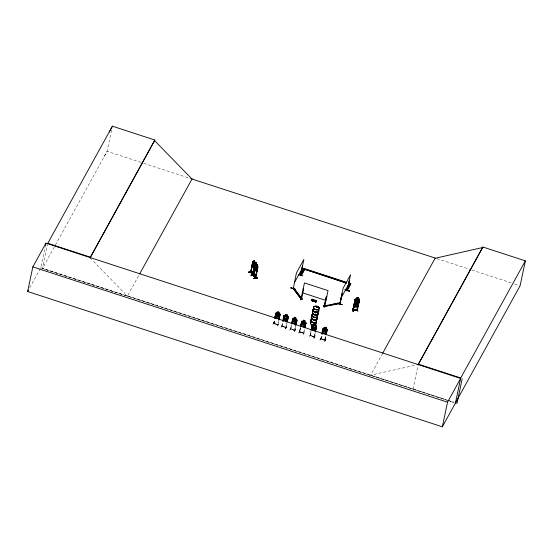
<?xml version="1.0" encoding="UTF-8"?>
<svg xmlns="http://www.w3.org/2000/svg" width="553" height="553" viewBox="0 0 553 553"><rect width="100%" height="100%" fill="white"/><g stroke="black" fill="none" stroke-linecap="round" stroke-linejoin="round"><path stroke-width="0.41" stroke-dasharray="2.77 2.07" d="M29.696 287.809L40.749 267.77L45.249 246.424M47.786 243.292L42.436 268.537L127.384 296.138L139.176 274.758M111.54 130.273L107.102 151.335L42.484 268.44L370.441 375.439L382.234 354.058M273.611 323.65L273.742 323.18L278.097 324.618L277.917 325.067L273.562 323.636L274.516 319.44M273.7 323.546L273.714 323.166M273.949 323.761L274.862 319.662M274.046 323.781L274.91 319.572M278.615 319.904L277.558 324.957L277.71 324.459M277.302 326.277L278.76 323.754M277.917 325.067L279.016 320.035M281.014 327.494L282.32 324.922M286.032 327.694L281.677 326.291L282.631 322.095M281.754 326.318C282.728 326.104 281.906 325.648 283.025 322.226M281.719 326.187L286.143 327.611L285.825 327.113L285.638 327.583L286.737 322.544M285.445 328.917L286.855 326.194L285.514 328.745M286.966 323.491L286.039 327.708L286.219 327.252M290.933 327.729L289.8 330.134M290.443 329.146L291.396 324.95M294.901 330.48L290.525 329.056L290.622 328.689M291.79 325.081L290.816 329.284L290.954 328.911L294.97 330.106L294.41 330.321M294.493 330.079L294.438 330.466L295.496 325.406M295.896 325.537L294.797 330.576L295.848 325.627M295.641 329.09L294.431 331.855M300.134 330.542L298.482 333.183L299.892 330.653M300.307 327.957L299.45 332.077L303.749 333.48M300.355 327.874L299.429 332.09M300.88 327.272L299.885 332.208M299.519 331.606L300.009 331.765L299.844 332.194M303.452 333.003L303.355 333.369L304.281 329.153M303.148 334.71L304.606 332.014M304.682 329.284L303.756 333.5L303.943 333.044M309.307 336.729L310.648 334.136M311.049 330.597L310.046 335.56L311.097 330.507M310.461 335.664L311.45 330.722M310.413 335.65L310.157 335.07M313.986 336.818L314.864 332.595M313.98 338.208C316.987 332.173 314.491 338.443 313.779 337.945M315.258 332.726L314.394 336.936L310.475 335.312M313.779 338.111L315.169 335.45M321.383 337.655L320.056 340.005M320.844 338.927L325.157 340.337L325.164 339.936L320.927 338.56L320.699 339.017L321.652 334.821M321.12 339.148L322.178 334.219M321.189 339.162L322.053 334.952M325.586 336.106L324.701 340.337L325.537 336.189M325.904 339.134L324.445 341.657L325.876 338.934M325.116 340.441L325.98 336.231M412.994 389.222L418.186 364.586L370.593 375.162L447.37 400.116M282.286 325.987L286.171 327.341M286.869 326.388L285.486 328.897M310.579 335.222L310.046 335.166M313.959 336.521L313.986 336.68M313.738 338.153L315.155 335.422M274.288 322.109L272.636 324.756L274.053 322.219M273.714 323.305L274.122 323.318M289.765 330.341L291.154 327.825M290.657 328.696L294.486 329.961M295.627 329.063L294.424 331.841M298.724 333.265L300.155 330.542M300.009 331.765L303.894 333.03M320.028 340.213L321.459 337.489L319.807 340.116M321.265 338.699L320.699 339.017M325.904 338.961L324.694 341.726M104.234 156.409L107.102 151.335L143.02 163.052M278.028 324.708L274.15 323.436M303.894 333.134L299.857 331.848M325.192 340.081L321.203 338.809M310.012 335.422L314.436 336.825M273.604 323.533L278.021 324.97M282.141 326.056L281.83 325.959M314.298 336.915L309.97 335.526M290.899 328.911L290.519 328.786M294.756 330.549L290.519 329.173M299.553 331.966L303.867 333.404M325.019 340.427L320.74 339.017M314.47 336.473L313.98 336.418M436.842 258.59L471.128 269.774M471.944 270.044L511.124 282.825M514.394 283.889L519.288 285.486M143.835 163.315L192.002 179.034M299.553 331.738L299.954 331.738M127.536 295.862L447.322 400.199M448.137 400.469L453.854 402.328M448.186 400.379L453.909 402.238M40.749 267.77L453.813 402.536M90.084 257.864L127.384 296.138M314.94 313.738A2.917 1.735 11.9 0 1 315.68 313.91"/><path stroke-width="0.83" d="M254.442 267.279L253.924 268.205L252.251 266.055L252.265 264.534M253.965 268.198L252.299 266.048L252.334 264.548M255.016 268.081L254.961 269.608C258.279 277.371 257.587 260.733 257.836 267.576L255.61 278.207L255.306 277.606M300.784 274.965C300.12 276.486 300.991 274.426 300.466 275.18M323.408 305.823L323.823 306.369L339.977 303.376L340.019 304.012L342.031 293.871L340.019 304.012L340.213 303.397L339.563 302.837L323.346 306.134L323.761 306.673L340.213 303.397M347.173 290.422L347.381 290.422M27.65 291.514L32.841 266.885L45.94 243.14L460.635 378.439L447.529 402.183L442.345 426.812L27.65 291.514L28.466 290.035M45.422 245.601L45.94 243.14M154.854 140.033L90.084 257.864L154.854 140.033L112.404 126.188L109.383 131.98M248.622 272.069L252.686 271.426M248.601 272.276L252.735 271.295L248.643 272.069M253.792 261.756L253.011 261.32L250.772 272.18L252.673 262.081L253.011 262.302L250.786 272.207L252.673 262.081M250.772 275.069L254.919 274.122M254.048 260.546L252.894 264.037L253.709 266.325L254.269 265.813L254.746 263.546L254.733 261.472L254.048 260.546L254.719 261.472L254.504 262.675L255.127 264.023M251.345 275.622L255.292 274.882M254.802 264.811L252.714 274.689L254.601 264.562L254.94 264.783L254.601 264.562M255.099 264.009L252.887 274.668C246.541 267.127 254.802 276.071 252.603 274.053M254.857 266.235L255.133 263.622L255.286 265.592L254.546 266.491L255.368 266.034M250.578 271.965L252.721 274.668L254.981 263.518L255.417 263.574L255.659 262.288L256.371 263.207L256.343 265.295M255.382 265.627L255.721 265.855L255.382 265.627L253.267 275.491L255.451 278.249L257.504 268.364M253.599 275.401L253.523 275.76L255.832 265.585M256.15 264.41L256.371 263.207L255.7 262.281M253.53 278.436C266.449 276.59 244.944 279.887 257.594 277.834M256.772 264.168L255.597 267.59L256.412 269.871L256.972 269.359M256.502 265.309L256.758 264.099L257.47 265.011L257.449 267.099L255.396 277.924M257.449 268.087L255.355 277.91M274.689 318.618L275.829 312.936L276.452 312.645L279.825 313.751L280.184 314.36L279.141 319.295M275.207 318.016C275.975 317.325 275.643 312.88 276.078 313.91M275.256 317.927L276.127 313.821M279.092 312.217L278.767 313.482L279.424 314.09L278.947 316.357L278.014 317.09L276.659 316.648L276.141 315.438L276.618 313.178L277.426 313.012L277.641 311.74L279.078 312.245M278.74 319.171L279.652 314.975L280.053 315.106L279.652 314.975M283.551 320.18L283.281 318.811L283.945 315.542L285.535 315.597L284.733 315.825L284.256 318.093L284.781 319.295L286.136 319.738L287.062 319.005L287.539 316.745L286.896 316.102L288.313 316.98M282.804 321.272L284.014 315.59M283.198 321.404L284.242 316.475L283.793 316.434L284.242 316.475M291.002 287.85C304.724 292.8 281.581 284.608 295.426 289.288M284.505 320.491L285.763 314.387L287.214 314.864L286.959 316.074M285.88 320.947L287.152 314.885M292.952 288.362L293.809 287.906L302.173 299.228L301.378 299.373L292.952 288.362L293.747 288.217L299.201 295.337M293.256 288.784L296.456 272.871L303.86 259.447L300.59 275.546M286.862 321.811L287.774 317.616L288.175 317.747L287.774 317.616M287.567 320.235L288.251 317.007M287.263 321.936L288.32 316.973M298.399 274.571L302.906 275.857M301.067 275.76L304.772 269.048L301.067 275.76L300.21 275.477L303.977 268.461L346.669 282.389M300.39 275.539L302.602 265.433L300.708 275.325M291.569 324.127L292.731 318.417L293.332 318.155L296.705 319.261L297.065 319.869L296.021 324.805M292.088 323.526L293.007 319.33L292.558 319.288L293.007 319.33M300.21 275.477L303.977 268.461M295.648 318.984L295.973 317.719C293.809 315.991 295.074 318.77 293.498 318.687L293.021 320.947L293.539 322.157L294.894 322.599L295.827 321.86L296.304 319.599L295.717 318.936M294.293 318.549L294.562 317.304M300.459 299.747L301.827 297.224L300.39 299.906M295.62 324.673L296.532 320.484L296.933 320.616L296.069 324.722M301.226 298.661L301.309 298.288L301.627 298.634M301.378 299.373L293.014 288.058M301.537 298.751L301.648 298.53M301.509 298.883L303.645 288.936L303.203 288.894L303.645 288.936M300.652 326.318L301.675 321.369L302.291 321.079L305.671 322.185L306.037 322.765L304.98 327.729M300.701 326.229L301.738 321.376M301.053 326.45L301.966 322.254L301.516 322.212L301.966 322.254M304.62 321.881L305.263 322.523L304.786 324.784L303.86 325.523L302.505 325.081L301.979 323.871L302.456 321.611L303.272 321.445L303.486 320.173L303.231 321.383M304.606 321.908L304.876 320.671M304.682 321.86L304.938 320.643L303.473 320.201M304.579 327.597L305.498 323.408L305.892 323.54L305.498 323.408M305.291 326.021L305.989 322.765M311.298 300.514L312.445 300.493L311.249 300.721L312.39 300.092L312.03 299.18L312.618 300.224L313.869 299.781L312.659 300.016M311.249 300.721L312.341 300.3L312.03 299.18M312.618 300.224L312.383 299.297M312.445 300.493L313.067 301.309L312.756 300.203L313.869 299.781M312.715 301.191L312.486 300.286M313.067 301.309L312.756 300.203M314.166 301.447L315.314 301.426L314.118 301.655L315.258 301.032L314.892 300.12L315.486 301.157L316.731 300.721L315.528 300.95M314.118 301.655L315.21 301.24L314.892 300.12M315.486 301.157L315.251 300.238M315.314 301.426L315.936 302.249L315.625 301.143L316.731 300.721M315.583 302.132L315.355 301.219M315.936 302.249L315.625 301.143M311.221 329.775L312.245 324.77L312.867 324.528L313.834 324.832L313.033 325.06L312.556 327.321L313.074 328.53L314.429 328.973L315.362 328.233L315.839 325.973L315.196 325.33L315.507 324.093L314.042 323.65L312.804 329.719M311.27 329.685L312.265 324.791M311.622 329.906L312.535 325.71L312.092 325.669L312.535 325.71M314.173 330.182L315.507 324.093M314.989 331.862L316.074 326.851L316.475 326.975L316.074 326.851M315.431 331.904L316.613 326.208L315.251 325.309M324.742 306.452L324.258 306.314L326.374 296.456L326.816 296.498L326.374 296.456M325.676 305.194L324.155 307.496M326.422 296.367L324.258 306.314L324.694 306.438M324.639 306.452L328.033 290.601L304.461 282.908L301.081 298.731M324.39 305.837L324.791 306.369L324.314 306.196M321.777 334.088L322.973 328.316L323.588 328.102L326.968 329.132L327.321 329.74L326.277 334.676M322.351 333.397C323.111 332.706 322.779 328.261 323.215 329.291M322.226 334.13L323.263 329.201M326.235 327.597L325.924 328.835L326.56 329.47L326.083 331.738L325.157 332.471L323.802 332.028L323.284 330.818L323.761 328.558L324.57 328.392C323.878 326 327.431 327.604 325.98 328.807M325.883 334.551C325.406 333.452 327.653 329.851 326.747 330.445M325.931 334.461L326.795 330.355M337.717 303.085L342.107 304.71L338.339 303.659M350.809 283.737L347.042 290.76L346.185 290.477L347.104 290.449L350.809 283.737L348.307 282.922M347.305 290.781L349.309 280.675L347.236 290.525M345.113 289.813L349.593 291.03M357.425 310.033L352.904 309.874L353.443 309.735M353.657 305.927L355.074 299.249L355.697 298.841L356.671 298.903L355.869 299.291L354.653 304.938L355.192 305.927L356.588 305.968L357.542 305.021L358.773 299.394L358.109 298.966L358.365 297.749M355.123 299.27L352.883 309.977L356.975 309.756M355.392 300.037L353.298 310.019L355.42 300.141L354.978 300.023L355.42 300.141M353.243 311.374L352.531 308.27L353.256 311.173M356.706 298.917L356.92 297.659L358.42 297.714L358.116 298.993L359.187 298.959L359.581 299.443L358.095 306.037L357.404 307.198M356.713 298.945L356.968 297.735M356.422 301.288L356.339 301.689L357.238 301.717L357.321 301.316M357.031 301.053L355.441 302.166L356.733 300.763L356.077 299.339L357.12 300.493L358.586 299.429L357.356 300.777C359.063 302.768 357.038 302.546 356.955 301.053M356.796 305L358.026 299.367L356.623 299.318L355.399 304.959L356.837 304.938L357.791 303.991M357.107 308.429L357.881 311.505M357.079 309.625C358.171 309.639 356.305 309.562 357.044 310.15L359.042 300.161L359.478 300.279L359.042 300.161M359.574 299.408L357.445 310.15L357.051 309.645M482.9 247.018L418.186 364.586L482.9 247.018L525.35 260.864L520.103 285.756L455.485 402.861M525.35 260.864L460.732 377.976L455.444 403.068L442.345 426.812M462.184 378.826L457.034 403.255L455.541 402.771M283.281 318.811L283.523 320.18M284.567 315.3L287.947 316.399M311.574 328.047L311.802 329.443L311.629 328.053M313.724 325.337L315.113 325.738M290.968 288.016L295.392 289.461M315.417 309.486L315.742 309.251L315.632 309.597M316.62 307.033L317.249 307.088L317.125 306.687M339.929 303.721L343.164 288.106L350.574 274.682L347.215 290.525M347.284 290.802L347.291 290.166M349.537 291.237L345.155 289.606M112.404 126.188L47.786 243.292L90.236 257.145M139.598 274.005L192.154 178.757M275.145 316.192L275.449 317.505L278.781 318.59L279.465 317.56M294.376 282.721L301.786 269.297M279.493 317.609L278.795 318.673L275.387 317.56L275.159 316.164M287.615 320.263L286.91 321.321L283.502 320.159M292.025 321.701L292.267 323.07L295.675 324.176L296.373 323.118M296.532 320.484L296.933 320.616M300.991 324.625L301.288 325.938L304.627 327.023M305.353 326.014L304.634 327.1L301.247 325.966M314.042 323.65L313.8 324.832M315.231 330.514L311.802 329.394C315.556 332.616 317.208 328.6 316.212 325.662L312.846 324.507L312.293 324.853M323.574 328.053L322.973 328.316M341.09 297.963L348.501 284.539M346.185 290.477L349.952 283.461L350.747 284.048M327.321 329.74L326.92 329.194M326.636 332.989L325.911 333.998L322.544 332.913L322.302 331.544L322.53 332.941L325.952 334.026L326.65 332.961M434.997 258.313L482.804 247.474M382.648 353.305L435.211 258.057L192.002 179.034L154.702 140.752M358.33 304.952L357.667 306.182L354.141 306.051L353.892 304.862M357.667 306.182L358.385 304.986M353.644 305.892L353.913 307.143L357.432 307.24L358.137 306.016M358.144 303.804L358.842 302.65M358.897 302.691L358.178 303.88L354.66 303.756L354.39 302.505L354.66 303.756M253.661 275.671L255.7 264.818L257.677 266.878M255.569 278.194L253.447 275.456L255.652 264.832L256.039 264.714M352.461 308.443L353.222 311.318M352.987 311.353L352.268 308.443M315.639 309.514L315.784 309.286M357.57 301.703L356.595 302.754L355.558 301.606L356.208 303.023L354.915 304.433L356.457 303.293C356.567 305.221 358.6 304.613 356.83 303.037L358.061 301.675L356.063 301.661M358.296 301.655L357.342 302.602L355.938 302.553L355.399 301.558M255.866 267.555L255.306 268.067L254.504 265.779M359.063 301.71L358.676 301.261L355.192 301.164L354.57 301.579M354.335 302.636L354.95 302.221L358.448 302.353L358.828 302.795M354.39 302.685L354.971 302.297M355.13 299.297L359.194 298.993M316.613 306.922L316.807 306.687M316.682 307.102L317.374 307.102M355.372 301.648L356.208 301.267M355.13 302.678L355.959 302.291M283.993 315.618L284.567 315.369M292.758 318.48L293.325 318.231M301.717 321.404L302.304 321.127M312.715 300.41L313.821 299.989M315.583 301.344L316.689 300.922M254.995 262.896L254.608 263.007L254.995 262.896L256.613 265.06M316.897 307.143L317.304 307.143M324.756 306.086L324.328 305.933M252.991 261.272L254.974 263.325M257.47 265.011L257.214 266.228M250.889 275.2L254.981 274.44M253.523 275.097L255.576 278.18M253.578 275.505L255.265 277.682M253.53 278.456L257.615 277.647M301.44 299.069L302.242 298.917M323.346 306.134L324.957 305.83M326.574 305.533L328.192 305.235M332.229 304.489L337.074 303.59M356.422 300.009L357.909 300.023L357.418 302.291M356.18 301.067L357.673 301.081M358.683 301.295L355.192 301.164M355.876 302.698L357.273 302.733M355.648 303.929L357.044 303.97M356.146 301.579L357.549 301.627M353.014 309.486L353.388 309.528M357.376 310.033L352.98 309.991M345.134 289.744L349.565 291.175M338.415 303.493L342.107 304.682L338.388 303.514M303.908 268.765L304.772 269.048M305.588 269.311L345.784 282.431M346.399 282.88L304.565 269.228L346.337 283.184M300.272 275.173L301.129 275.449M302.387 292.758L325.959 300.452M311.982 299.387L312.341 299.505M314.851 300.32L315.21 300.438M312.756 300.991L313.109 301.109M315.625 301.924L315.977 302.042M285.459 316.06L286.813 316.503M284.982 318.328L286.336 318.77M313.281 327.556L314.636 327.998M283.565 320.152L286.903 321.238M292.33 323.014L295.661 324.099M418.282 364.123L460.732 377.976M32.841 266.885L447.529 402.183M301.212 298.406L301.537 298.53L301.157 298.392M358.268 301.731L357.653 301.233M357.356 302.332L358.019 302.754M358.448 302.353L358.779 302.809M300.196 296.636L302.173 299.228M255.991 264.832L255.334 263.975L255.5 265.509M279.783 313.814L280.129 314.36M255.521 267.749L255.576 265.965M354.895 303.908L355.441 304.903M301.005 324.597L301.233 325.994M318.079 313.351A2.924 1.742 11.9 0 1 314.768 315.03A2.924 1.742 11.9 0 1 312.832 312.086M318.162 313.192A2.972 1.77 11.9 0 1 314.795 314.899A2.972 1.77 11.9 0 1 312.825 311.906M317.657 316.116A2.917 1.735 11.9 0 1 314.284 317.325A2.917 1.735 11.9 0 1 312.037 314.761M312.355 314.387A2.917 1.735 11.9 0 1 312.832 314.097M317.629 315.473A2.917 1.735 11.9 0 1 314.698 317.222A2.917 1.735 11.9 0 1 312.072 314.581M312.39 314.208A2.917 1.735 11.9 0 1 312.874 313.917M318.728 310.475A2.972 1.77 11.9 0 1 315.369 312.175A2.972 1.77 11.9 0 1 313.399 309.189M318.175 312.894A2.924 1.742 11.9 0 1 315.238 314.65A2.924 1.742 11.9 0 1 312.611 312.003M312.929 311.629A2.924 1.742 11.9 0 1 313.413 311.339M318.652 310.634A2.924 1.742 11.9 0 1 315.341 312.307A2.924 1.742 11.9 0 1 313.406 309.369M318.189 313.053A2.972 1.77 11.9 0 1 314.823 314.761A2.972 1.77 11.9 0 1 312.853 311.768M318.763 310.337A2.972 1.77 11.9 0 1 315.397 312.037A2.972 1.77 11.9 0 1 313.427 309.051M318.818 310.648A2.924 1.742 11.9 0 1 315.438 311.857A2.924 1.742 11.9 0 1 313.185 309.286M313.503 308.913A2.924 1.742 11.9 0 1 313.986 308.622M316.447 321.099A2.924 1.742 11.9 0 1 313.136 322.779A2.924 1.742 11.9 0 1 311.201 319.834M316.523 320.94A2.972 1.77 11.9 0 1 313.157 322.648A2.972 1.77 11.9 0 1 311.194 319.655M315.963 323.381A2.917 1.735 11.9 0 1 315.099 324.943M313.033 325.129A2.917 1.735 11.9 0 1 310.406 322.489M310.724 322.116A2.917 1.735 11.9 0 1 311.208 321.825M315.991 323.229A2.917 1.735 11.9 0 1 315.127 324.791M313.06 324.977A2.917 1.735 11.9 0 1 310.44 322.337M310.758 321.964A2.917 1.735 11.9 0 1 311.235 321.68M317.54 315.874A2.917 1.735 11.9 0 1 314.235 317.546A2.917 1.735 11.9 0 1 312.307 314.609M317.166 318.701A2.972 1.77 11.9 0 1 313.357 319.821A2.972 1.77 11.9 0 1 311.768 316.938M316.606 321.113A2.924 1.742 11.9 0 1 313.233 322.323A2.924 1.742 11.9 0 1 310.98 319.752M311.298 319.378A2.924 1.742 11.9 0 1 311.781 319.088M317.083 318.853A2.924 1.742 11.9 0 1 313.344 319.952A2.924 1.742 11.9 0 1 311.774 317.118M316.558 320.802A2.972 1.77 11.9 0 1 313.192 322.51A2.972 1.77 11.9 0 1 311.221 319.516M317.125 318.086A2.972 1.77 11.9 0 1 314.145 319.862A2.972 1.77 11.9 0 1 311.47 317.18M317.118 317.927A2.924 1.742 11.9 0 1 314.18 319.675A2.924 1.742 11.9 0 1 311.553 317.035M311.871 316.662A2.924 1.742 11.9 0 1 312.348 316.371M317.657 316.205A2.938 1.749 11.9 0 1 313.544 317.187A2.938 1.749 11.9 0 1 312.804 314.18M254.594 263.435L253.855 264.244L254.014 266.29L253.647 264.32L253.011 264.984L252.79 264.652L253.557 263.878L253.398 261.901L253.772 263.795L254.594 263.435M257.297 266.988L256.557 267.797L256.723 269.843L256.35 267.866L255.714 268.537L255.493 268.205L256.267 267.431L256.108 265.454L256.481 267.341L257.297 266.988M253.723 262.233L253.246 264.5L253.91 265.35L254.387 263.09L253.723 262.233M254.145 260.975L254.484 261.928L254.145 260.975M255.749 262.716L256.087 263.67L255.749 262.716M256.433 265.786L255.956 268.046L256.62 268.903L257.097 266.643L256.433 265.786M256.848 264.521L257.186 265.481L256.848 264.521M277.343 313.413L276.866 315.68L278.221 316.122L278.698 313.855L277.343 313.413M277.882 312.079L277.8 312.486L278.671 312.77L278.753 312.362L277.882 312.079M285.998 314.726L285.915 315.134L286.786 315.417L286.869 315.01L285.998 314.726M294.224 318.922L293.747 321.182L295.102 321.625L295.579 319.364L294.224 318.922M294.763 317.588L294.68 317.989L295.544 318.272L295.634 317.871L294.763 317.588M303.182 321.846L302.705 324.106L304.06 324.549L304.537 322.288L303.182 321.846M303.721 320.512L303.638 320.913L304.509 321.196L304.592 320.795L303.721 320.512M314.298 323.961L314.215 324.362L315.086 324.646L315.169 324.245L314.298 323.961M324.487 328.793L324.01 331.06L325.358 331.503L325.835 329.235L324.487 328.793M325.026 327.459L324.936 327.867L325.807 328.15L325.897 327.742L325.026 327.459M356.671 300.258L356.588 300.666L357.48 300.687L357.57 300.286L356.671 300.258M357.169 297.915L357.086 298.316L357.985 298.35L358.067 297.943L357.169 297.915M276.783 313.274L277.412 314.968L276.147 316.088L277.647 315.321L278.657 316.91L278.014 315.155C280.053 314.346 278.802 313.136 277.786 314.788L276.783 313.274M293.664 318.777L294.293 320.47L293.028 321.597L294.528 320.83L295.537 322.413L294.894 320.664L296.09 319.572L294.666 320.291L293.664 318.777M302.629 321.701L303.251 323.394L301.986 324.521L303.486 323.754L304.496 325.337L303.853 323.581L305.049 322.496L303.625 323.215L302.629 321.701M323.927 328.655L324.549 330.348L323.291 331.468L324.784 330.701L325.793 332.291L325.15 330.535C327.203 329.719 325.931 328.53 324.922 330.169L323.927 328.655M253.958 267.776L255.604 269.933L253.958 267.776M314.298 308.809A2.917 1.735 11.9 0 0 319.157 308.802A2.917 1.735 11.9 0 0 315.791 306.106A2.917 1.735 11.9 0 0 314.298 308.809M314.249 309.037A2.917 1.735 11.9 0 0 319.116 309.03A2.917 1.735 11.9 0 0 315.742 306.327A2.917 1.735 11.9 0 0 314.249 309.037M314.263 308.906A2.938 1.749 11.9 0 0 319.157 308.899A2.938 1.749 11.9 0 0 315.763 306.182A2.938 1.749 11.9 0 0 314.263 308.906"/></g></svg>
